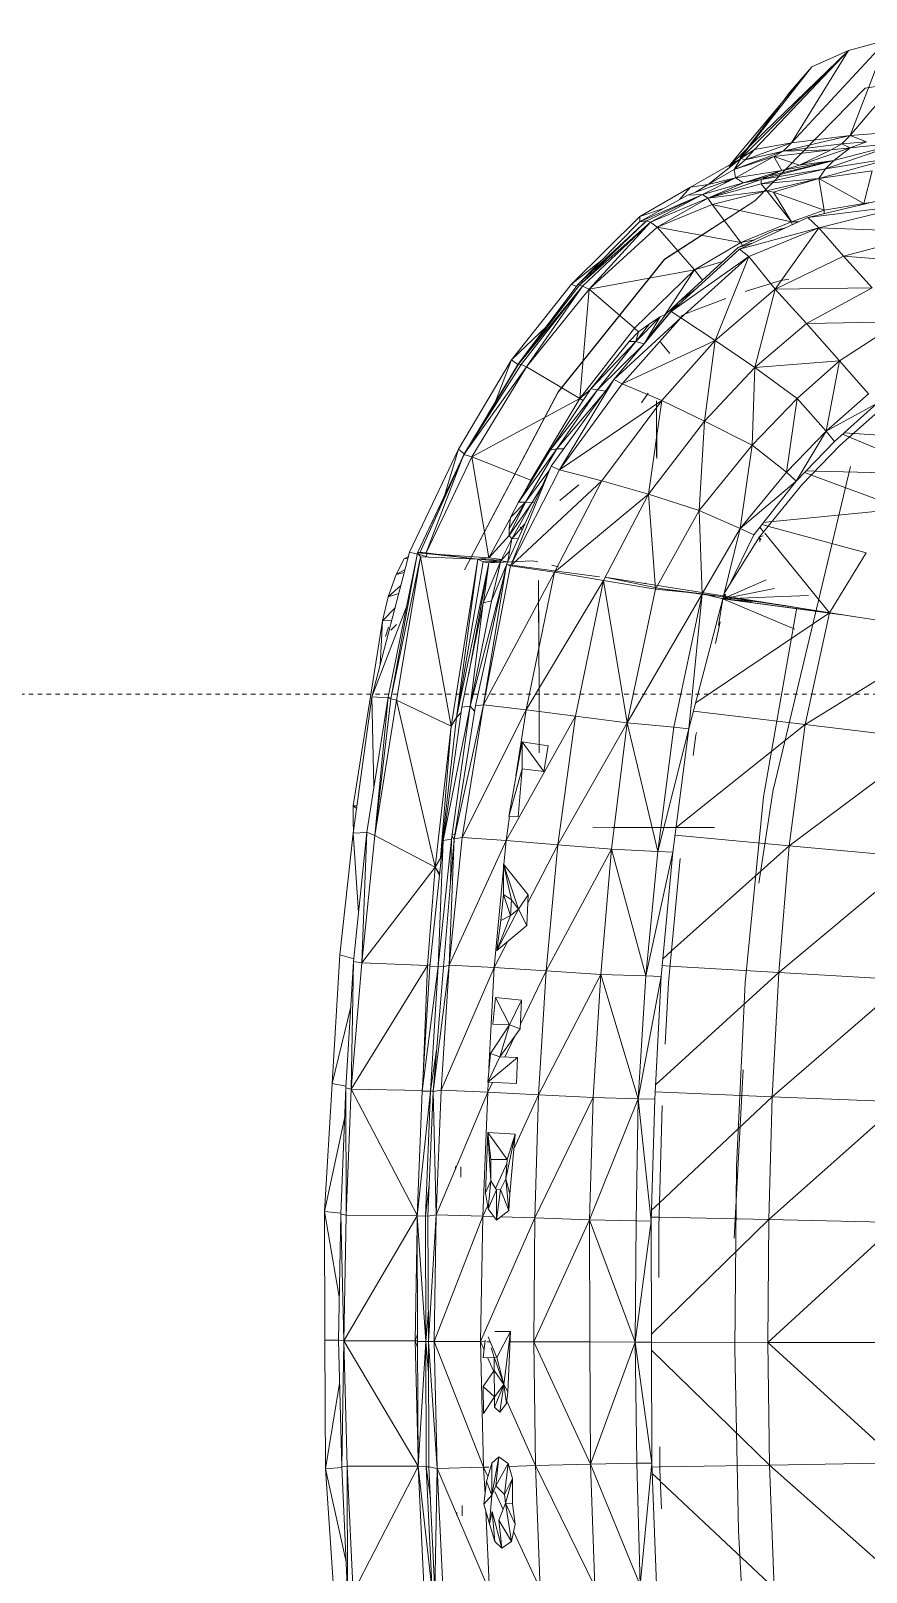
# Model space of a CAD drawing. Header units: inches. Extents: x -4450 to -273, y 9564 to 12971.
# Drawn here: x -2089.77 to -2066.28, y 12437.04 to 12480.39 of the extents above; entities that cross this region are included whole.
import ezdxf

# ---------------------------------------------------------------- set-up
doc = ezdxf.new("R2010")
doc.units = ezdxf.units.IN
doc.header["$MEASUREMENT"] = 0
doc.linetypes.add('Aligning Line 1_8_', pattern=[0.25, 0.125, -0.125])
for name, color, linetype, lineweight in [('0-1', 7, 'Continuous', 5), ('0-3', 7, 'Continuous', 9), ('A-GENM', 5, 'Continuous', 9), ('G-ANNO-SYMB', 111, 'Aligning Line 1_8_', 9)]:
    doc.layers.add(name, color=color, linetype=linetype, lineweight=lineweight)

# ---------------------------------------------------------------- blocks, each defined once
blk = doc.blocks.new('Land_Rover_Evoque_-_SUV_Car_Vehicle_Automobile_13067 - Land Rover EVOQUE_dwg-V7-FLOOR PLAN - ROOF')
at = {"layer": 'A-GENM'}
for p, q in [((-0.6428, -1.2917), (-0.6491, -1.3845)), ((-0.5187, -1.3822), (-0.5053, -1.2942)), ((-0.7752, -1.3849), (-0.7692, -1.3068)), ((-0.5067, -1.3059), (-0.5207, -1.3949)), ((-0.5207, -1.3949), (-0.5067, -1.3059)), ((-0.5207, -1.3949), (-0.5067, -1.3059)), ((-0.5067, -1.3059), (-0.4409, -1.4122)), ((-0.936, -1.3168), (-0.8614, -1.3801)), ((-0.6198, -1.3181), (-0.6461, -1.3805)), ((-0.6198, -1.3181), (-0.6217, -1.4046)), ((-0.9024, -1.3244), (-0.8951, -1.3693)), ((-0.9024, -1.3244), (-0.895, -1.3694)), ((-0.7924, -1.3205), (-0.7954, -1.4026)), ((-0.7752, -1.3849), (-0.7924, -1.3205)), ((-0.4299, -1.3223), (-0.4409, -1.4122)), ((-0.4299, -1.3223), (-0.3543, -1.4236)), ((-0.8121, -1.3352), (-0.7954, -1.4026)), ((-0.8121, -1.3352), (-0.8029, -1.4104)), ((-0.346, -1.3328), (-0.3543, -1.4236)), ((-0.346, -1.3328), (-0.264, -1.4311)), ((-0.2586, -1.3393), (-0.264, -1.4311)), ((-0.2586, -1.3393), (-0.1752, -1.4357)), ((-0.8563, -1.343), (-0.8525, -1.3801)), ((-0.8563, -1.343), (-0.8436, -1.3918)), ((-0.8563, -1.343), (-0.8376, -1.3977)), ((-0.8376, -1.3977), (-0.8454, -1.3489)), ((-0.8306, -1.4026), (-0.8454, -1.3489)), ((-0.8029, -1.4104), (-0.8185, -1.344)), ((-0.7271, -1.4112), (-0.7284, -1.3448)), ((-0.7005, -1.3877), (-0.7284, -1.3448)), ((-0.5948, -1.3424), (-0.619, -1.4077)), ((-0.5948, -1.3424), (-0.5858, -1.4352)), ((-0.1715, -1.3438), (-0.1752, -1.4357)), ((-0.1715, -1.3438), (-0.0875, -1.4383)), ((-0.0854, -1.3455), (-0.0875, -1.4383)), ((-0.0854, -1.3455), (0.0001, -1.4389)), ((0.086, -1.3448), (0.0001, -1.4389)), ((0.0003, -1.3461), (0.0001, -1.4389)), ((0.086, -1.3448), (0.0877, -1.4376)), ((0.1721, -1.3426), (0.0877, -1.4376)), ((-0.922, -1.3812), (-0.9293, -1.3539)), ((-0.9293, -1.3539), (-0.8614, -1.3801)), ((-0.9293, -1.3539), (-0.8561, -1.4221)), ((-0.8628, -1.3616), (-0.8614, -1.3801)), ((-0.67, -1.3612), (-0.643, -1.3914)), ((-0.67, -1.3612), (-0.6504, -1.3973)), ((-0.6401, -1.3875), (-0.6661, -1.3582)), ((-0.8951, -1.3693), (-0.8146, -1.4482)), ((-0.895, -1.3694), (-0.8146, -1.4482)), ((-0.8569, -1.3684), (-0.8614, -1.3801)), ((-0.8569, -1.3684), (-0.8525, -1.3801)), ((-0.8569, -1.3684), (-0.8554, -1.386)), ((-0.8306, -1.4026), (-0.836, -1.3645)), ((-0.836, -1.3645), (-0.8129, -1.3703)), ((-0.8306, -1.4026), (-0.8129, -1.3703)), ((-0.8129, -1.3703), (-0.8134, -1.3656)), ((-0.8129, -1.3703), (-0.8127, -1.3688)), ((-0.808, -1.3986), (-0.8129, -1.3703)), ((-0.8129, -1.3703), (-0.8118, -1.3726)), ((-0.7526, -1.3644), (-0.7752, -1.3849)), ((-0.7517, -1.4337), (-0.7526, -1.3644)), ((-0.7271, -1.4112), (-0.7526, -1.3644)), ((-0.7005, -1.3877), (-0.6769, -1.3671)), ((-0.6769, -1.3671), (-0.6504, -1.3973)), ((-0.6769, -1.3671), (-0.6504, -1.3973)), ((-0.5823, -1.4381), (-0.5634, -1.3686)), ((-0.5207, -1.3949), (-0.5634, -1.3686)), ((-0.922, -1.3812), (-0.8514, -1.4484)), ((-0.9104, -1.4075), (-0.922, -1.3812)), ((-0.922, -1.3812), (-0.8412, -1.4648)), ((-0.922, -1.3812), (-0.845, -1.4581)), ((-0.922, -1.3812), (-0.8514, -1.4484)), ((-0.922, -1.3812), (-0.8561, -1.4221)), ((-0.922, -1.3812), (-0.8514, -1.4484)), ((-0.8614, -1.3801), (-0.8561, -1.4221)), ((-0.8614, -1.3801), (-0.8502, -1.4279)), ((-0.8614, -1.3801), (-0.8554, -1.386)), ((-0.8525, -1.3801), (-0.8554, -1.386)), ((-0.8502, -1.4279), (-0.8554, -1.386)), ((-0.851, -1.3938), (-0.8554, -1.386)), ((-0.8525, -1.3801), (-0.8436, -1.3918)), ((-0.8525, -1.3801), (-0.8402, -1.4162)), ((-0.8525, -1.3801), (-0.851, -1.3938)), ((-0.7752, -1.3849), (-0.7954, -1.4026)), ((-0.7517, -1.4337), (-0.7752, -1.3849)), ((-0.6461, -1.3807), (-0.6482, -1.3856)), ((-0.3959, -1.4347), (-0.6251, -1.3799)), ((-0.5307, -1.4711), (-0.5187, -1.3822)), ((-0.5307, -1.4711), (-0.5187, -1.3822)), ((-0.5187, -1.3822), (-0.5282, -1.4428)), ((-0.5207, -1.3949), (-0.5187, -1.3822)), ((-0.5207, -1.3949), (-0.5187, -1.3822)), ((-0.8402, -1.4162), (-0.851, -1.3938)), ((-0.8502, -1.4279), (-0.851, -1.3938)), ((-0.8463, -1.4347), (-0.851, -1.3938)), ((-0.8363, -1.4289), (-0.8436, -1.3918)), ((-0.8323, -1.4387), (-0.8436, -1.3918)), ((-0.8299, -1.4436), (-0.8436, -1.3918)), ((-0.8436, -1.3918), (-0.8402, -1.4162)), ((-0.8436, -1.3918), (-0.8376, -1.3977)), ((-0.7271, -1.4112), (-0.7005, -1.3877)), ((-0.6957, -1.4482), (-0.7005, -1.3877)), ((-0.6735, -1.4179), (-0.7005, -1.3877)), ((-0.7005, -1.3877), (-0.6504, -1.3973)), ((-0.6504, -1.3973), (-0.643, -1.3914)), ((-0.643, -1.3914), (-0.6146, -1.4187)), ((-0.6121, -1.4147), (-0.6401, -1.3875)), ((-0.5207, -1.3949), (-0.5775, -1.441)), ((-0.5307, -1.4711), (-0.5207, -1.3949)), ((-0.5307, -1.4711), (-0.5207, -1.3949)), ((-0.5207, -1.3949), (-0.4409, -1.4122)), ((-0.5207, -1.3949), (-0.4564, -1.4904)), ((-0.8924, -1.423), (-0.9104, -1.4075)), ((-0.9104, -1.4075), (-0.8457, -1.4582)), ((-0.9104, -1.4075), (-0.8408, -1.4656)), ((-0.8299, -1.4436), (-0.8376, -1.3977)), ((-0.8269, -1.4436), (-0.8376, -1.3977)), ((-0.8376, -1.3977), (-0.8306, -1.4026)), ((-0.8306, -1.4026), (-0.808, -1.3986)), ((-0.8208, -1.4348), (-0.8306, -1.4026)), ((-0.8218, -1.4397), (-0.8306, -1.4026)), ((-0.8269, -1.4436), (-0.8306, -1.4026)), ((-0.8208, -1.4348), (-0.808, -1.3986)), ((-0.7997, -1.422), (-0.808, -1.3986)), ((-0.808, -1.3986), (-0.8057, -1.3986)), ((-0.7954, -1.4026), (-0.8029, -1.4104)), ((-0.7517, -1.4337), (-0.7954, -1.4026)), ((-0.7954, -1.4026), (-0.7749, -1.4524)), ((-0.7954, -1.4026), (-0.7803, -1.4592)), ((-0.6735, -1.4179), (-0.6504, -1.3973)), ((-0.6504, -1.3973), (-0.621, -1.4255)), ((-0.6504, -1.3973), (-0.621, -1.4255)), ((-0.6504, -1.3973), (-0.6146, -1.4187)), ((-0.6217, -1.4053), (-0.6219, -1.4117)), ((-0.6191, -1.4079), (-0.6208, -1.4127)), ((-0.8402, -1.4162), (-0.8463, -1.4347)), ((-0.8363, -1.4289), (-0.8402, -1.4162)), ((-0.8029, -1.4104), (-0.7803, -1.4592)), ((-0.7997, -1.422), (-0.7997, -1.4173)), ((-0.7517, -1.4337), (-0.7271, -1.4112)), ((-0.6957, -1.4482), (-0.7271, -1.4112)), ((-0.6957, -1.4482), (-0.6735, -1.4179)), ((-0.6402, -1.45), (-0.6735, -1.4179)), ((-0.6735, -1.4179), (-0.621, -1.4255)), ((-0.6146, -1.4187), (-0.621, -1.4255)), ((-0.6146, -1.4187), (-0.5763, -1.4488)), ((-0.6146, -1.4187), (-0.5808, -1.4586)), ((-0.5748, -1.4449), (-0.6121, -1.4147)), ((-0.5245, -1.4182), (-0.5461, -1.5552)), ((-0.5341, -1.4858), (-0.5245, -1.4182)), ((-0.5341, -1.4858), (-0.5245, -1.4182)), ((-0.5307, -1.4711), (-0.533, -1.4099)), ((-0.5243, -1.4183), (-0.5245, -1.4182)), ((-0.5245, -1.4182), (-0.5243, -1.4183)), ((-0.5245, -1.4182), (-0.3893, -1.442)), ((-0.4409, -1.4122), (-0.4504, -1.492)), ((-0.4409, -1.4122), (-0.3543, -1.4236)), ((-0.4409, -1.4122), (-0.3673, -1.5043)), ((-0.8924, -1.423), (-0.8452, -1.4589)), ((-0.8561, -1.4221), (-0.8514, -1.4484)), ((-0.8561, -1.4221), (-0.844, -1.4552)), ((-0.8561, -1.4221), (-0.8502, -1.4279)), ((-0.844, -1.4552), (-0.8502, -1.4279)), ((-0.8502, -1.4279), (-0.8371, -1.463)), ((-0.8502, -1.4279), (-0.8463, -1.4347)), ((-0.8363, -1.4289), (-0.8463, -1.4347)), ((-0.8311, -1.462), (-0.8363, -1.4289)), ((-0.8275, -1.4563), (-0.8363, -1.4289)), ((-0.8363, -1.4289), (-0.8323, -1.4387)), ((-0.7997, -1.422), (-0.8218, -1.4397)), ((-0.7997, -1.422), (-0.8208, -1.4348)), ((-0.7997, -1.422), (-0.812, -1.4787)), ((-0.7978, -1.4215), (-0.7997, -1.422)), ((-0.7997, -1.422), (-0.785, -1.4581)), ((-0.7955, -1.4263), (-0.7932, -1.4348)), ((-0.7932, -1.4348), (-0.7944, -1.4288)), ((-0.7588, -1.4239), (-0.7579, -1.4297)), ((-0.7579, -1.4297), (-0.75, -1.4551)), ((-0.6402, -1.45), (-0.621, -1.4255)), ((-0.621, -1.4255), (-0.5808, -1.4586)), ((-0.621, -1.4255), (-0.5808, -1.4586)), ((-0.5307, -1.4711), (-0.5089, -1.4196)), ((-0.5282, -1.4428), (-0.5253, -1.4236)), ((-0.3543, -1.4236), (-0.3618, -1.505)), ((-0.3543, -1.4236), (-0.264, -1.4311)), ((-0.3543, -1.4236), (-0.2793, -1.5076)), ((-0.8311, -1.462), (-0.8463, -1.4347)), ((-0.8371, -1.463), (-0.8463, -1.4347)), ((-0.8275, -1.4563), (-0.8323, -1.4387)), ((-0.8323, -1.4387), (-0.8299, -1.4436)), ((-0.8218, -1.4397), (-0.8269, -1.4436)), ((-0.8208, -1.4348), (-0.8218, -1.4397)), ((-0.8218, -1.4397), (-0.8166, -1.4817)), ((-0.8218, -1.4397), (-0.812, -1.4787)), ((-0.7932, -1.4348), (-0.7814, -1.4601)), ((-0.7517, -1.4337), (-0.7749, -1.4524)), ((-0.7149, -1.4766), (-0.7517, -1.4337)), ((-0.6957, -1.4482), (-0.7517, -1.4337)), ((-0.5857, -1.4361), (-0.5851, -1.4419)), ((-0.5836, -1.4431), (-0.5824, -1.4387)), ((-0.5307, -1.4711), (-0.5442, -1.4402)), ((-0.5307, -1.4711), (-0.5379, -1.4342)), ((-0.3959, -1.4348), (-0.3277, -1.4453)), ((-0.264, -1.4311), (-0.2685, -1.5086)), ((-0.264, -1.4311), (-0.1752, -1.4357)), ((-0.264, -1.4311), (-0.1837, -1.5191)), ((-0.1752, -1.4357), (-0.1786, -1.5194)), ((-0.1752, -1.4357), (-0.0875, -1.4383)), ((-0.1752, -1.4357), (-0.0997, -1.5161)), ((-0.0875, -1.4383), (-0.0892, -1.5164)), ((-0.0875, -1.4383), (0.0001, -1.4389)), ((-0.0875, -1.4383), (-0.0058, -1.522)), ((0.0001, -1.4389), (-0.0001, -1.522)), ((0.0877, -1.4376), (0.0001, -1.4389)), ((0.0877, -1.4376), (0.0056, -1.5219)), ((0.1755, -1.4344), (0.0877, -1.4376)), ((0.089, -1.5155), (0.0877, -1.4376)), ((0.1755, -1.4344), (0.0998, -1.5151)), ((-0.8514, -1.4484), (-0.844, -1.4552)), ((-0.845, -1.4581), (-0.8514, -1.4484)), ((-0.8514, -1.4484), (-0.844, -1.4552)), ((-0.8514, -1.4484), (-0.844, -1.4552)), ((-0.8275, -1.4563), (-0.8299, -1.4436)), ((-0.8299, -1.4436), (-0.8166, -1.4817)), ((-0.8299, -1.4436), (-0.8269, -1.4436)), ((-0.8166, -1.4817), (-0.8269, -1.4436)), ((-0.8146, -1.4482), (-0.773, -1.5126)), ((-0.8146, -1.4482), (-0.7729, -1.5126)), ((-0.7869, -1.4483), (-0.785, -1.4581)), ((-0.7845, -1.4503), (-0.7814, -1.4601)), ((-0.7149, -1.4766), (-0.6957, -1.4482)), ((-0.6574, -1.4842), (-0.6957, -1.4482)), ((-0.6957, -1.4482), (-0.6402, -1.45)), ((-0.6574, -1.4842), (-0.6402, -1.45)), ((-0.5936, -1.488), (-0.6402, -1.45)), ((-0.6402, -1.45), (-0.5808, -1.4586)), ((-0.5785, -1.4419), (-0.5818, -1.4445)), ((-0.5808, -1.4586), (-0.5763, -1.4488)), ((-0.5396, -1.4668), (-0.5763, -1.4488)), ((-0.5748, -1.4449), (-0.5756, -1.4422)), ((-0.5728, -1.4438), (-0.5748, -1.4449)), ((-0.5712, -1.4447), (-0.5748, -1.4449)), ((-0.5748, -1.4449), (-0.5341, -1.4702)), ((-0.5307, -1.4711), (-0.5282, -1.4428)), ((-0.5307, -1.4711), (-0.5283, -1.4509)), ((-0.3893, -1.442), (-0.2566, -1.455)), ((-0.845, -1.4581), (-0.844, -1.4552)), ((-0.8393, -1.4668), (-0.845, -1.4581)), ((-0.8244, -1.4942), (-0.845, -1.4581)), ((-0.845, -1.4581), (-0.8371, -1.463)), ((-0.845, -1.4581), (-0.8264, -1.4815)), ((-0.844, -1.4552), (-0.8371, -1.463)), ((-0.844, -1.4552), (-0.8371, -1.463)), ((-0.844, -1.4552), (-0.8371, -1.463)), ((-0.8311, -1.462), (-0.8371, -1.463)), ((-0.8371, -1.463), (-0.8264, -1.4815)), ((-0.8264, -1.4815), (-0.8371, -1.463)), ((-0.8371, -1.463), (-0.8264, -1.4815)), ((-0.8311, -1.462), (-0.8275, -1.4563)), ((-0.8188, -1.4962), (-0.8311, -1.462)), ((-0.8276, -1.4699), (-0.8311, -1.462)), ((-0.8311, -1.462), (-0.8264, -1.4815)), ((-0.8311, -1.462), (-0.8191, -1.4855)), ((-0.8191, -1.4855), (-0.8275, -1.4563)), ((-0.8275, -1.4563), (-0.8166, -1.4817)), ((-0.812, -1.4787), (-0.785, -1.4581)), ((-0.7959, -1.5178), (-0.785, -1.4581)), ((-0.785, -1.4581), (-0.7829, -1.4569)), ((-0.785, -1.4581), (-0.7654, -1.4913)), ((-0.7814, -1.4601), (-0.7422, -1.503)), ((-0.7749, -1.4524), (-0.7803, -1.4592)), ((-0.7803, -1.4592), (-0.7357, -1.5079)), ((-0.7149, -1.4766), (-0.7749, -1.4524)), ((-0.7312, -1.5011), (-0.7749, -1.4524)), ((-0.7749, -1.4524), (-0.7357, -1.5079)), ((-0.5936, -1.488), (-0.5808, -1.4586)), ((-0.5341, -1.4858), (-0.5808, -1.4586)), ((-0.5341, -1.4858), (-0.5808, -1.4586)), ((-0.5307, -1.4711), (-0.5808, -1.4586)), ((-0.2566, -1.455), (-0.1255, -1.4612)), ((-0.0743, -1.4629), (-0.1943, -1.4565)), ((-0.1255, -1.4612), (0.0046, -1.4625)), ((0.0046, -1.4625), (0.1347, -1.4599)), ((0.1347, -1.4599), (0.2658, -1.4524)), ((-0.7654, -1.4913), (-0.7714, -1.4711)), ((-0.7449, -1.4689), (-0.7363, -1.4922)), ((-0.5307, -1.4711), (-0.5341, -1.4858)), ((-0.5307, -1.4711), (-0.5341, -1.4858)), ((-0.5307, -1.4711), (-0.534, -1.4695)), ((-0.5307, -1.4711), (-0.5338, -1.469)), ((-0.5307, -1.4711), (-0.4379, -1.4952)), ((-0.5307, -1.4711), (-0.5115, -1.474)), ((-0.5142, -1.473), (-0.4988, -1.4763)), ((-0.8264, -1.4815), (-0.8208, -1.4906)), ((-0.8244, -1.4942), (-0.8264, -1.4815)), ((-0.8208, -1.4906), (-0.8264, -1.4815)), ((-0.8264, -1.4815), (-0.8208, -1.4906)), ((-0.8191, -1.4855), (-0.8166, -1.4817)), ((-0.8166, -1.4817), (-0.812, -1.4787)), ((-0.8166, -1.4817), (-0.7994, -1.5226)), ((-0.8166, -1.4817), (-0.7959, -1.5178)), ((-0.812, -1.4787), (-0.7959, -1.5178)), ((-0.7149, -1.4766), (-0.7312, -1.5011)), ((-0.7149, -1.4766), (-0.6841, -1.5429)), ((-0.7149, -1.4766), (-0.6722, -1.5146)), ((-0.7149, -1.4766), (-0.6574, -1.4842)), ((-0.6722, -1.5146), (-0.6574, -1.4842)), ((-0.6054, -1.5241), (-0.6574, -1.4842)), ((-0.6574, -1.4842), (-0.5936, -1.488)), ((-0.5326, -1.4763), (-0.5381, -1.5161)), ((-0.5326, -1.4763), (-0.5381, -1.5161)), ((-0.3673, -1.477), (-0.3673, -1.4963)), ((-0.8034, -1.5303), (-0.8244, -1.4942)), ((-0.8244, -1.4942), (-0.8157, -1.5019)), ((-0.7997, -1.5304), (-0.8191, -1.4855)), ((-0.8188, -1.4962), (-0.8191, -1.4855)), ((-0.8005, -1.5256), (-0.8191, -1.4855)), ((-0.8191, -1.4855), (-0.7994, -1.5226)), ((-0.7997, -1.5304), (-0.8188, -1.4962)), ((-0.7959, -1.5178), (-0.7654, -1.4913)), ((-0.7654, -1.4913), (-0.7581, -1.4856)), ((-0.7517, -1.5665), (-0.7654, -1.4913)), ((-0.7654, -1.4913), (-0.7237, -1.5342)), ((-0.7654, -1.4913), (-0.7336, -1.5123)), ((-0.7515, -1.4907), (-0.7422, -1.503)), ((-0.7363, -1.4922), (-0.7339, -1.4981)), ((-0.7349, -1.4961), (-0.7324, -1.501)), ((-0.6054, -1.5241), (-0.5936, -1.488)), ((-0.5341, -1.4858), (-0.5936, -1.488)), ((-0.5376, -1.519), (-0.5936, -1.488)), ((-0.5341, -1.4858), (-0.5381, -1.5161)), ((-0.5376, -1.519), (-0.5341, -1.4858)), ((-0.5341, -1.4858), (-0.4389, -1.506)), ((-0.5341, -1.4858), (-0.4422, -1.5392)), ((-0.5341, -1.4858), (-0.4389, -1.506)), ((-0.5341, -1.4858), (-0.4379, -1.4952)), ((-0.4379, -1.4952), (-0.4389, -1.506)), ((-0.3498, -1.5066), (-0.4379, -1.4952)), ((-0.3503, -1.5174), (-0.4379, -1.4952)), ((-0.4351, -1.4899), (-0.4334, -1.4902)), ((-0.4188, -1.4921), (-0.4334, -1.4902)), ((-0.7422, -1.503), (-0.7339, -1.5118)), ((-0.7422, -1.503), (-0.7381, -1.5053)), ((-0.7422, -1.503), (-0.7127, -1.5273)), ((-0.7312, -1.5011), (-0.7357, -1.5079)), ((-0.7312, -1.5011), (-0.6841, -1.5429)), ((-0.7312, -1.5011), (-0.6871, -1.5488)), ((-0.4422, -1.5392), (-0.4389, -1.506)), ((-0.4389, -1.506), (-0.3503, -1.5174)), ((-0.3503, -1.5174), (-0.4389, -1.506)), ((-0.3673, -1.4963), (-0.3673, -1.5501)), ((-0.3498, -1.5066), (-0.3503, -1.5174)), ((-0.261, -1.5151), (-0.3498, -1.5066)), ((-0.2615, -1.5259), (-0.3498, -1.5066)), ((-0.2567, -1.5099), (-0.3453, -1.5015)), ((-0.8034, -1.5303), (-0.8092, -1.5134)), ((-0.7994, -1.5226), (-0.7959, -1.5178)), ((-0.7959, -1.5178), (-0.7517, -1.5665)), ((-0.773, -1.5126), (-0.6783, -1.5885)), ((-0.7729, -1.5126), (-0.6782, -1.5885)), ((-0.7357, -1.5079), (-0.6871, -1.5488)), ((-0.7339, -1.5118), (-0.7319, -1.5157)), ((-0.7127, -1.5273), (-0.7339, -1.5118)), ((-0.7319, -1.5157), (-0.727, -1.5234)), ((-0.7127, -1.5273), (-0.7319, -1.5157)), ((-0.7319, -1.5157), (-0.7143, -1.5332)), ((-0.7058, -1.5088), (-0.7137, -1.5156)), ((-0.6841, -1.5429), (-0.6722, -1.5146)), ((-0.6722, -1.5146), (-0.6228, -1.5877)), ((-0.6722, -1.5146), (-0.6054, -1.5241)), ((-0.6722, -1.5146), (-0.6148, -1.5574)), ((-0.672, -1.5184), (-0.6307, -1.5182)), ((-0.6705, -1.5184), (-0.6322, -1.5183)), ((-0.5381, -1.5161), (-0.5461, -1.5552)), ((-0.4422, -1.5392), (-0.3503, -1.5174)), ((-0.3519, -1.5506), (-0.3503, -1.5174)), ((-0.3503, -1.5174), (-0.2615, -1.5259)), ((-0.2615, -1.5259), (-0.3503, -1.5174)), ((-0.2791, -1.5078), (-0.2737, -1.5139)), ((-0.2685, -1.5088), (-0.2688, -1.5143)), ((-0.261, -1.5151), (-0.2615, -1.5259)), ((-0.1734, -1.5196), (-0.261, -1.5151)), ((-0.1738, -1.5314), (-0.261, -1.5151)), ((-0.2567, -1.5099), (-0.2128, -1.5121)), ((-0.169, -1.5143), (-0.0822, -1.5168)), ((-0.0995, -1.5163), (-0.0942, -1.522)), ((-0.0892, -1.5166), (-0.0893, -1.5222)), ((-0.0822, -1.5168), (-0.0463, -1.5166)), ((0.0747, -1.516), (0.0912, -1.5159)), ((0.0891, -1.5215), (0.089, -1.5159)), ((0.0912, -1.5159), (0.119, -1.5149)), ((0.0993, -1.5156), (0.094, -1.5213)), ((-0.8005, -1.5256), (-0.7994, -1.5226)), ((-0.7551, -1.5742), (-0.8005, -1.5256)), ((-0.7997, -1.5304), (-0.8005, -1.5256)), ((-0.7544, -1.5733), (-0.8005, -1.5256)), ((-0.7544, -1.5733), (-0.7994, -1.5226)), ((-0.7538, -1.5713), (-0.7994, -1.5226)), ((-0.7994, -1.5226), (-0.7517, -1.5665)), ((-0.727, -1.5234), (-0.7212, -1.5312)), ((-0.7143, -1.5332), (-0.727, -1.5234)), ((-0.7127, -1.5273), (-0.7143, -1.5332)), ((-0.7127, -1.5273), (-0.6799, -1.5604)), ((-0.7127, -1.5273), (-0.7092, -1.5301)), ((-0.672, -1.5281), (-0.6774, -1.5243)), ((-0.672, -1.5281), (-0.6705, -1.5291)), ((-0.6597, -1.5184), (-0.6513, -1.5183)), ((-0.6597, -1.5184), (-0.643, -1.5183)), ((-0.6513, -1.5183), (-0.643, -1.5183)), ((-0.6054, -1.5241), (-0.6148, -1.5574)), ((-0.5376, -1.519), (-0.6054, -1.5241)), ((-0.5496, -1.5913), (-0.6054, -1.5241)), ((-0.5436, -1.5561), (-0.6054, -1.5241)), ((-0.5376, -1.519), (-0.5436, -1.5561)), ((-0.5412, -1.5268), (-0.5421, -1.5264)), ((-0.5376, -1.519), (-0.4422, -1.5392)), ((-0.3519, -1.5506), (-0.2615, -1.5259)), ((-0.2625, -1.5581), (-0.2615, -1.5259)), ((-0.2615, -1.5259), (-0.1738, -1.5314)), ((-0.1738, -1.5314), (-0.2615, -1.5259)), ((-0.1738, -1.5314), (-0.1734, -1.5196)), ((-0.1738, -1.5314), (-0.0865, -1.5223)), ((-0.0865, -1.5223), (-0.1734, -1.5196)), ((-0.0867, -1.533), (-0.0865, -1.5223)), ((-0.0865, -1.5223), (-0.0001, -1.522)), ((-0.0865, -1.5223), (-0.0001, -1.5336)), ((-0.0001, -1.522), (0.0863, -1.5216)), ((-0.0001, -1.5336), (0.0863, -1.5216)), ((-0.0001, -1.5336), (-0.0001, -1.522)), ((0.0863, -1.5216), (0.1732, -1.5184)), ((0.0863, -1.5216), (0.0864, -1.5324)), ((0.0863, -1.5216), (0.1735, -1.5301)), ((-0.7553, -1.579), (-0.8034, -1.5303)), ((-0.8034, -1.5303), (-0.7998, -1.5303)), ((-0.7551, -1.5742), (-0.7997, -1.5304)), ((-0.7517, -1.5665), (-0.7237, -1.5342)), ((-0.7237, -1.5342), (-0.7212, -1.5312)), ((-0.7237, -1.5342), (-0.6737, -1.5731)), ((-0.7212, -1.5312), (-0.7144, -1.538)), ((-0.7143, -1.5332), (-0.7212, -1.5312)), ((-0.7143, -1.5332), (-0.7144, -1.538)), ((-0.7144, -1.538), (-0.6805, -1.5653)), ((-0.7143, -1.5332), (-0.6805, -1.5653)), ((-0.7143, -1.5332), (-0.6799, -1.5604)), ((-0.5436, -1.5561), (-0.4422, -1.5392)), ((-0.4469, -1.5763), (-0.4422, -1.5392)), ((-0.3551, -1.5887), (-0.4422, -1.5392)), ((-0.3519, -1.5506), (-0.4422, -1.5392)), ((-0.2625, -1.5581), (-0.1738, -1.5314)), ((-0.1747, -1.5636), (-0.1738, -1.5314)), ((-0.1738, -1.5314), (-0.0867, -1.533)), ((-0.0873, -1.5662), (-0.1738, -1.5314)), ((-0.1738, -1.5314), (-0.0867, -1.533)), ((-0.0873, -1.5662), (-0.0867, -1.533)), ((-0.0873, -1.5662), (-0.0001, -1.5336)), ((-0.0867, -1.533), (-0.0001, -1.5336)), ((-0.0867, -1.533), (-0.0001, -1.5336)), ((-0.0002, -1.5659), (-0.0001, -1.5336)), ((-0.0001, -1.5336), (0.0864, -1.5324)), ((-0.0001, -1.5336), (0.0864, -1.5324)), ((0.087, -1.5656), (-0.0001, -1.5336)), ((0.0864, -1.5324), (0.1735, -1.5301)), ((0.0864, -1.5324), (0.1735, -1.5301)), ((0.087, -1.5656), (0.0864, -1.5324)), ((0.087, -1.5656), (0.1735, -1.5301)), ((-0.6841, -1.5429), (-0.6871, -1.5488)), ((-0.6871, -1.5488), (-0.6253, -1.5935)), ((-0.6228, -1.5877), (-0.6871, -1.5488)), ((-0.6841, -1.5429), (-0.6228, -1.5877)), ((-0.3673, -1.5501), (-0.3672, -1.5638)), ((-0.3551, -1.5887), (-0.3519, -1.5506)), ((-0.2651, -1.5972), (-0.3519, -1.5506)), ((-0.2625, -1.5581), (-0.3519, -1.5506)), ((-0.7553, -1.579), (-0.7734, -1.5562)), ((-0.6805, -1.5653), (-0.6799, -1.5604)), ((-0.6799, -1.5604), (-0.6789, -1.5547)), ((-0.6799, -1.5604), (-0.6377, -1.5896)), ((-0.6799, -1.5604), (-0.6368, -1.5944)), ((-0.6776, -1.5557), (-0.6377, -1.5896)), ((-0.6228, -1.5877), (-0.6148, -1.5574)), ((-0.5551, -1.6215), (-0.6148, -1.5574)), ((-0.5496, -1.5913), (-0.6148, -1.5574)), ((-0.5551, -1.6255), (-0.5462, -1.5591)), ((-0.5496, -1.5913), (-0.5436, -1.5561)), ((-0.4514, -1.6115), (-0.5436, -1.5561)), ((-0.5436, -1.5561), (-0.4469, -1.5763)), ((-0.2651, -1.5972), (-0.2625, -1.5581)), ((-0.1766, -1.6027), (-0.2625, -1.5581)), ((-0.1747, -1.5636), (-0.2625, -1.5581)), ((-0.7551, -1.5742), (-0.7544, -1.5733)), ((-0.7544, -1.5733), (-0.7538, -1.5713)), ((-0.698, -1.617), (-0.7544, -1.5733)), ((-0.7538, -1.5713), (-0.7517, -1.5665)), ((-0.698, -1.617), (-0.7538, -1.5713)), ((-0.6979, -1.6151), (-0.7538, -1.5713)), ((-0.7538, -1.5713), (-0.6963, -1.6113)), ((-0.7517, -1.5665), (-0.6963, -1.6113)), ((-0.7517, -1.5665), (-0.6737, -1.5731)), ((-0.6963, -1.6113), (-0.6737, -1.5731)), ((-0.6805, -1.5653), (-0.6368, -1.5944)), ((-0.6737, -1.5731), (-0.6801, -1.5656)), ((-0.6737, -1.5731), (-0.6722, -1.5708)), ((-0.632, -1.6501), (-0.6737, -1.5731)), ((-0.6737, -1.5731), (-0.6153, -1.608)), ((-0.1766, -1.6027), (-0.1747, -1.5636)), ((-0.0873, -1.5662), (-0.1747, -1.5636)), ((-0.0887, -1.6053), (-0.1747, -1.5636)), ((-0.0873, -1.5662), (-0.0887, -1.6053)), ((-0.0873, -1.5662), (-0.0002, -1.5659)), ((-0.0873, -1.5662), (-0.0003, -1.606)), ((-0.0003, -1.606), (0.087, -1.5656)), ((-0.0003, -1.606), (-0.0002, -1.5659)), ((-0.0002, -1.5659), (0.087, -1.5656)), ((0.087, -1.5656), (0.1743, -1.5623)), ((0.0881, -1.6047), (0.087, -1.5656)), ((0.0881, -1.6047), (0.1743, -1.5623)), ((-0.7553, -1.579), (-0.7535, -1.5754)), ((-0.7013, -1.6218), (-0.7553, -1.579)), ((-0.6986, -1.617), (-0.7551, -1.5742)), ((-0.6986, -1.617), (-0.7533, -1.5742)), ((-0.6072, -1.5797), (-0.6121, -1.5739)), ((-0.6121, -1.5739), (-0.6008, -1.5875)), ((-0.4514, -1.6115), (-0.4469, -1.5763)), ((-0.3582, -1.6258), (-0.4469, -1.5763)), ((-0.4469, -1.5763), (-0.3551, -1.5887)), ((-0.5512, -1.6554), (-0.6783, -1.5885)), ((-0.5512, -1.6554), (-0.6782, -1.5885)), ((-0.6377, -1.5846), (-0.6377, -1.5896)), ((-0.5995, -1.6119), (-0.6377, -1.5896)), ((-0.6377, -1.5896), (-0.6368, -1.5944)), ((-0.6377, -1.5896), (-0.5995, -1.6168)), ((-0.6368, -1.5944), (-0.5995, -1.6168)), ((-0.6228, -1.5877), (-0.6253, -1.5935)), ((-0.5551, -1.6255), (-0.6253, -1.5935)), ((-0.5551, -1.6222), (-0.6253, -1.5935)), ((-0.623, -1.5946), (-0.5995, -1.6119)), ((-0.5551, -1.6221), (-0.6228, -1.5877)), ((-0.5547, -1.5932), (-0.5535, -1.5884)), ((-0.5541, -1.6226), (-0.5496, -1.5913)), ((-0.4514, -1.6115), (-0.5496, -1.5913)), ((-0.4549, -1.6418), (-0.5496, -1.5913)), ((-0.3582, -1.6258), (-0.3551, -1.5887)), ((-0.3136, -1.6103), (-0.3551, -1.5887)), ((-0.3551, -1.5887), (-0.2651, -1.5972)), ((-0.7013, -1.6218), (-0.7253, -1.5967)), ((-0.6153, -1.608), (-0.6172, -1.6062)), ((-0.6107, -1.6002), (-0.5994, -1.6071)), ((-0.5992, -1.6054), (-0.5994, -1.6071)), ((-0.5571, -1.603), (-0.5577, -1.6069)), ((-0.5436, -1.6025), (-0.4844, -1.6023)), ((-0.5427, -1.6025), (-0.4617, -1.6022)), ((-0.5427, -1.6025), (-0.4844, -1.6023)), ((-0.4617, -1.6022), (-0.4519, -1.6021)), ((-0.4519, -1.6021), (-0.4405, -1.6021)), ((-0.4405, -1.6021), (-0.428, -1.6021)), ((-0.4256, -1.5958), (-0.4286, -1.6143)), ((-0.4074, -1.5987), (-0.4286, -1.6143)), ((-0.428, -1.6021), (-0.4206, -1.6021)), ((-0.4074, -1.5987), (-0.4256, -1.5958)), ((-0.4092, -1.6143), (-0.4074, -1.5987)), ((-0.2674, -1.6343), (-0.2651, -1.5972)), ((-0.2271, -1.6154), (-0.2651, -1.5972)), ((-0.2651, -1.5972), (-0.1766, -1.6027)), ((-0.1784, -1.6388), (-0.1766, -1.6027)), ((-0.0887, -1.6053), (-0.1766, -1.6027)), ((-0.1386, -1.6201), (-0.1766, -1.6027)), ((-0.0887, -1.6053), (-0.0895, -1.6295)), ((-0.0887, -1.6053), (-0.0003, -1.606)), ((-0.0887, -1.6053), (-0.0004, -1.644)), ((-0.0003, -1.606), (0.0881, -1.6047)), ((-0.0003, -1.606), (-0.0003, -1.6229)), ((0.0421, -1.6252), (0.0881, -1.6047)), ((0.0881, -1.6047), (0.1761, -1.6014)), ((0.0887, -1.6236), (0.0881, -1.6047)), ((0.1352, -1.6204), (0.1761, -1.6014)), ((-0.6986, -1.617), (-0.6334, -1.6558)), ((-0.6621, -1.6387), (-0.6986, -1.617)), ((-0.6986, -1.617), (-0.698, -1.617)), ((-0.698, -1.617), (-0.6979, -1.6151)), ((-0.6332, -1.6559), (-0.698, -1.617)), ((-0.698, -1.617), (-0.6336, -1.6559)), ((-0.6979, -1.6151), (-0.6963, -1.6113)), ((-0.6336, -1.6559), (-0.6979, -1.6151)), ((-0.6336, -1.6559), (-0.6963, -1.6113)), ((-0.6963, -1.6113), (-0.632, -1.6501)), ((-0.632, -1.6501), (-0.6153, -1.608)), ((-0.6035, -1.6144), (-0.6153, -1.608)), ((-0.5994, -1.6071), (-0.5995, -1.6119)), ((-0.5995, -1.6119), (-0.5995, -1.6168)), ((-0.5995, -1.6119), (-0.5887, -1.6226)), ((-0.5995, -1.6119), (-0.5808, -1.6236)), ((-0.5995, -1.6119), (-0.5759, -1.6236)), ((-0.5995, -1.6168), (-0.5887, -1.6226)), ((-0.5734, -1.6216), (-0.5994, -1.6071)), ((-0.5994, -1.6071), (-0.5759, -1.6236)), ((-0.5734, -1.6216), (-0.584, -1.6127)), ((-0.5799, -1.6142), (-0.5818, -1.6158)), ((-0.5734, -1.6216), (-0.5737, -1.617)), ((-0.5563, -1.6381), (-0.5577, -1.6069)), ((-0.4514, -1.6115), (-0.4549, -1.6418)), ((-0.4043, -1.6187), (-0.4514, -1.6115)), ((-0.3602, -1.6571), (-0.4514, -1.6115)), ((-0.4286, -1.6143), (-0.3753, -1.6239)), ((-0.4092, -1.6143), (-0.4286, -1.6143)), ((-0.4092, -1.6143), (-0.3751, -1.6171)), ((-0.4092, -1.6143), (-0.3753, -1.6239)), ((-0.3751, -1.6171), (-0.3753, -1.6239)), ((-0.3193, -1.61), (-0.3412, -1.6277)), ((-0.309, -1.6169), (-0.3412, -1.6277)), ((-0.2975, -1.6109), (-0.3193, -1.61)), ((-0.309, -1.6169), (-0.3193, -1.61)), ((-0.309, -1.6169), (-0.3157, -1.6218)), ((-0.309, -1.6169), (-0.2975, -1.6109)), ((-0.309, -1.6169), (-0.3046, -1.6227)), ((-0.309, -1.6169), (-0.2796, -1.6324)), ((-0.2796, -1.6324), (-0.2975, -1.6109)), ((-0.246, -1.6332), (-0.2442, -1.6147)), ((-0.2442, -1.6147), (-0.2236, -1.6156)), ((-0.2265, -1.6234), (-0.2442, -1.6147)), ((-0.2265, -1.6234), (-0.2236, -1.6156)), ((-0.2036, -1.6301), (-0.2236, -1.6156)), ((-0.7013, -1.6218), (-0.6979, -1.6173)), ((-0.6375, -1.6597), (-0.7013, -1.6218)), ((-0.7013, -1.6218), (-0.6703, -1.6339)), ((-0.5887, -1.6226), (-0.5808, -1.6236)), ((-0.5598, -1.6381), (-0.5875, -1.6231)), ((-0.5808, -1.6236), (-0.5759, -1.6236)), ((-0.5734, -1.6216), (-0.5759, -1.6236)), ((-0.5598, -1.6381), (-0.5759, -1.6236)), ((-0.5577, -1.6294), (-0.5734, -1.6216)), ((-0.5734, -1.6216), (-0.5574, -1.6245)), ((-0.5577, -1.6294), (-0.5648, -1.6231)), ((-0.5571, -1.6246), (-0.5577, -1.6294)), ((-0.5571, -1.6246), (-0.5577, -1.6294)), ((-0.5577, -1.6294), (-0.5571, -1.6246)), ((-0.5571, -1.6245), (-0.5551, -1.6255)), ((-0.5551, -1.6255), (-0.5541, -1.6226)), ((-0.5551, -1.6255), (-0.4543, -1.6476)), ((-0.5551, -1.6255), (-0.4549, -1.6418)), ((-0.5544, -1.6257), (-0.5292, -1.6361)), ((-0.5541, -1.6226), (-0.4549, -1.6418)), ((-0.5434, -1.6281), (-0.454, -1.6515)), ((-0.3582, -1.6258), (-0.3753, -1.6232)), ((-0.3582, -1.6258), (-0.3602, -1.6571)), ((-0.3409, -1.6274), (-0.3582, -1.6258)), ((-0.2692, -1.6665), (-0.3582, -1.6258)), ((-0.3157, -1.6218), (-0.3412, -1.6277)), ((-0.3412, -1.6277), (-0.3196, -1.6276)), ((-0.2674, -1.6343), (-0.3379, -1.6277)), ((-0.3157, -1.6218), (-0.3196, -1.6276)), ((-0.3046, -1.6227), (-0.3196, -1.6276)), ((-0.301, -1.6295), (-0.3196, -1.6276)), ((-0.3046, -1.6227), (-0.3157, -1.6218)), ((-0.3046, -1.6227), (-0.2796, -1.6324)), ((-0.3046, -1.6227), (-0.301, -1.6295)), ((-0.2674, -1.6343), (-0.2862, -1.6245)), ((-0.2265, -1.6234), (-0.246, -1.6332)), ((-0.227, -1.6351), (-0.2265, -1.6234)), ((-0.2265, -1.6234), (-0.206, -1.637)), ((-0.2265, -1.6234), (-0.2036, -1.6301)), ((-0.2035, -1.6267), (-0.2176, -1.62)), ((-0.2033, -1.6175), (-0.2036, -1.6301)), ((-0.1846, -1.6183), (-0.2033, -1.6175)), ((-0.1855, -1.6389), (-0.2033, -1.6175)), ((-0.1855, -1.6389), (-0.1846, -1.6183)), ((-0.1486, -1.6192), (-0.1497, -1.6387)), ((-0.1304, -1.625), (-0.1497, -1.6387)), ((-0.1486, -1.6192), (-0.106, -1.623)), ((-0.1304, -1.625), (-0.1486, -1.6192)), ((-0.1486, -1.6192), (-0.1166, -1.6259)), ((-0.1304, -1.6367), (-0.1304, -1.625)), ((-0.1304, -1.625), (-0.1166, -1.6259)), ((-0.1098, -1.6333), (-0.1275, -1.6252)), ((-0.106, -1.623), (-0.1166, -1.6259)), ((-0.0939, -1.6239), (-0.1166, -1.6259)), ((-0.1089, -1.6298), (-0.1166, -1.6259)), ((-0.0939, -1.6239), (-0.1089, -1.6298)), ((-0.0939, -1.6239), (-0.106, -1.623)), ((-0.0871, -1.6326), (-0.0939, -1.6239)), ((-0.0077, -1.6337), (-0.0076, -1.6226)), ((-0.0076, -1.6226), (0.0355, -1.6244)), ((-0.0076, -1.6226), (0.0302, -1.6274)), ((-0.0076, -1.6226), (0.011, -1.6323)), ((0.0106, -1.6343), (0.0302, -1.6274)), ((0.0106, -1.6343), (0.0302, -1.6274)), ((0.0302, -1.6274), (0.011, -1.6323)), ((0.0302, -1.6274), (0.011, -1.6323)), ((0.0302, -1.6274), (0.0202, -1.6342)), ((0.0302, -1.6274), (0.0355, -1.6244)), ((0.0302, -1.6274), (0.0438, -1.6254)), ((0.0391, -1.6341), (0.0302, -1.6274)), ((0.0302, -1.6274), (0.0463, -1.6341)), ((0.0302, -1.6274), (0.0499, -1.6302)), ((0.0438, -1.6254), (0.0355, -1.6244)), ((0.0499, -1.6302), (0.0438, -1.6254)), ((0.0818, -1.631), (0.0865, -1.6242)), ((0.0865, -1.6242), (0.0974, -1.6212)), ((0.0865, -1.6242), (0.1026, -1.633)), ((0.0865, -1.6242), (0.1086, -1.627)), ((0.0974, -1.6212), (0.1154, -1.6212)), ((0.0974, -1.6212), (0.1086, -1.627)), ((0.0974, -1.6212), (0.115, -1.6261)), ((0.1026, -1.633), (0.1086, -1.627)), ((0.1065, -1.6338), (0.1193, -1.6278)), ((0.1086, -1.627), (0.115, -1.6261)), ((0.1298, -1.6192), (0.115, -1.6261)), ((0.1154, -1.6212), (0.115, -1.6261)), ((0.1422, -1.622), (0.115, -1.6261)), ((0.115, -1.6261), (0.1271, -1.6309)), ((0.1154, -1.6212), (0.1298, -1.6192)), ((0.1422, -1.622), (0.1271, -1.6309)), ((0.1422, -1.622), (0.1298, -1.6192)), ((0.1471, -1.6289), (0.1422, -1.622)), ((-0.632, -1.6501), (-0.5598, -1.6381)), ((-0.5629, -1.6831), (-0.5598, -1.6381)), ((-0.5588, -1.6288), (-0.5598, -1.6381)), ((-0.559, -1.6459), (-0.5598, -1.6381)), ((-0.559, -1.6459), (-0.5583, -1.6291)), ((-0.5575, -1.6302), (-0.559, -1.6459)), ((-0.5563, -1.6381), (-0.5577, -1.6294)), ((-0.5577, -1.6294), (-0.5277, -1.642)), ((-0.5577, -1.6294), (-0.5292, -1.6361)), ((-0.5575, -1.6302), (-0.557, -1.642)), ((-0.557, -1.642), (-0.5574, -1.6313)), ((-0.557, -1.642), (-0.5563, -1.6381)), ((-0.5563, -1.6381), (-0.5281, -1.6418)), ((-0.5563, -1.6381), (-0.4771, -1.6524)), ((-0.5563, -1.6381), (-0.446, -1.6612)), ((-0.5292, -1.6361), (-0.5277, -1.642)), ((-0.5292, -1.6361), (-0.454, -1.6515)), ((-0.2796, -1.6324), (-0.301, -1.6295)), ((-0.2674, -1.6343), (-0.2692, -1.6665)), ((-0.1953, -1.638), (-0.2674, -1.6343)), ((-0.18, -1.672), (-0.2674, -1.6343)), ((-0.227, -1.6351), (-0.246, -1.6332)), ((-0.2036, -1.6301), (-0.206, -1.637)), ((-0.1855, -1.6389), (-0.206, -1.637)), ((-0.1855, -1.6389), (-0.2036, -1.6301)), ((-0.1784, -1.6388), (-0.1855, -1.6385)), ((-0.1784, -1.6388), (-0.1854, -1.6355)), ((-0.1784, -1.6388), (-0.18, -1.672)), ((-0.0899, -1.6424), (-0.1784, -1.6388)), ((-0.091, -1.6756), (-0.1784, -1.6388)), ((-0.1304, -1.6367), (-0.1497, -1.6387)), ((-0.1497, -1.6387), (-0.1151, -1.6367)), ((-0.1497, -1.6387), (-0.1066, -1.6405)), ((-0.1304, -1.6367), (-0.1151, -1.6367)), ((-0.1151, -1.6367), (-0.1088, -1.6327)), ((-0.1066, -1.6405), (-0.1151, -1.6367)), ((-0.0953, -1.6385), (-0.1151, -1.6367)), ((-0.1088, -1.6327), (-0.1089, -1.6298)), ((-0.0871, -1.6326), (-0.1089, -1.6298)), ((-0.0871, -1.6326), (-0.1088, -1.6327)), ((-0.0953, -1.6385), (-0.1088, -1.6327)), ((-0.1066, -1.6405), (-0.0953, -1.6385)), ((-0.0899, -1.6424), (-0.0975, -1.6389)), ((-0.0871, -1.6326), (-0.0953, -1.6385)), ((-0.0897, -1.6345), (-0.0899, -1.6424)), ((-0.0038, -1.6385), (0.011, -1.6323)), ((-0.0003, -1.637), (-0.0003, -1.6395)), ((0.0106, -1.6343), (0.004, -1.6364)), ((0.0106, -1.6343), (0.011, -1.6323)), ((0.0106, -1.6343), (0.011, -1.6323)), ((0.0106, -1.6343), (0.0202, -1.6342)), ((0.0111, -1.6421), (0.0106, -1.6343)), ((0.0109, -1.639), (0.0208, -1.6346)), ((0.0391, -1.6341), (0.0202, -1.6342)), ((0.0316, -1.642), (0.0202, -1.6342)), ((0.0391, -1.6341), (0.0316, -1.642)), ((0.0509, -1.6419), (0.0391, -1.6341)), ((0.0391, -1.6341), (0.0463, -1.6341)), ((0.0463, -1.6341), (0.0499, -1.6302)), ((0.0864, -1.6359), (0.0818, -1.631)), ((0.0818, -1.631), (0.1092, -1.6359)), ((0.0818, -1.631), (0.1026, -1.633)), ((0.0994, -1.6398), (0.0864, -1.6359)), ((0.0864, -1.6359), (0.1092, -1.6359)), ((0.0892, -1.6418), (0.0891, -1.638)), ((0.0892, -1.6418), (0.0958, -1.6387)), ((0.1777, -1.6375), (0.0901, -1.675)), ((0.0994, -1.6398), (0.1092, -1.6359)), ((0.1092, -1.6359), (0.1026, -1.633)), ((0.1297, -1.6377), (0.1092, -1.6359)), ((0.1157, -1.6417), (0.1092, -1.6359)), ((0.1157, -1.6417), (0.1297, -1.6377)), ((0.1777, -1.6375), (0.1207, -1.6403)), ((0.1471, -1.6289), (0.1209, -1.6358)), ((0.1423, -1.6338), (0.1209, -1.6358)), ((0.1297, -1.6377), (0.1209, -1.6358)), ((0.1471, -1.6289), (0.1271, -1.6309)), ((0.1297, -1.6377), (0.1423, -1.6338)), ((0.1423, -1.6338), (0.1471, -1.6289)), ((-0.6336, -1.6559), (-0.632, -1.6501)), ((-0.632, -1.6501), (-0.5629, -1.6831)), ((-0.559, -1.6459), (-0.5639, -1.687)), ((-0.559, -1.6459), (-0.5629, -1.6831)), ((-0.559, -1.6459), (-0.5606, -1.6869)), ((-0.559, -1.6459), (-0.557, -1.642)), ((-0.559, -1.6459), (-0.4398, -1.665)), ((-0.559, -1.6459), (-0.446, -1.6612)), ((-0.557, -1.642), (-0.446, -1.6612)), ((-0.5277, -1.642), (-0.4532, -1.6574)), ((-0.5277, -1.642), (-0.454, -1.6515)), ((-0.3602, -1.6571), (-0.4549, -1.6418)), ((-0.4549, -1.6418), (-0.3593, -1.6629)), ((-0.4549, -1.6418), (-0.4543, -1.6476)), ((-0.3593, -1.6629), (-0.4543, -1.6476)), ((-0.4539, -1.6515), (-0.4504, -1.6482)), ((-0.0899, -1.6424), (-0.091, -1.6756)), ((-0.0004, -1.644), (-0.0899, -1.6424)), ((-0.0899, -1.6424), (-0.0005, -1.6772)), ((0.0111, -1.6421), (-0.0014, -1.6408)), ((-0.0005, -1.6772), (0.0892, -1.6418)), ((-0.0004, -1.644), (-0.0005, -1.6772)), ((-0.0003, -1.6409), (-0.0004, -1.644)), ((-0.0004, -1.644), (0.0054, -1.6415)), ((-0.0004, -1.644), (0.0892, -1.6418)), ((0.0509, -1.6419), (0.0316, -1.642)), ((0.1086, -1.6408), (0.0892, -1.6418)), ((0.0901, -1.675), (0.0892, -1.6418)), ((0.0994, -1.6398), (0.1157, -1.6417)), ((-0.6375, -1.6597), (-0.634, -1.6556)), ((-0.5639, -1.6946), (-0.6375, -1.6597)), ((-0.6375, -1.6597), (-0.6034, -1.67)), ((-0.6336, -1.6559), (-0.5639, -1.687)), ((-0.6336, -1.6559), (-0.5629, -1.6831)), ((-0.5635, -1.6889), (-0.6334, -1.6558)), ((-0.6332, -1.6559), (-0.5639, -1.687)), ((-0.5635, -1.6889), (-0.6246, -1.66)), ((-0.3591, -1.6648), (-0.454, -1.6515)), ((-0.3582, -1.6707), (-0.454, -1.6515)), ((-0.4532, -1.6574), (-0.454, -1.6515)), ((-0.3582, -1.6707), (-0.4532, -1.6574)), ((-0.4495, -1.6579), (-0.446, -1.6612)), ((-0.4398, -1.665), (-0.446, -1.6612)), ((-0.3454, -1.6725), (-0.446, -1.6612)), ((-0.2692, -1.6665), (-0.3602, -1.6571)), ((-0.3602, -1.6571), (-0.3593, -1.6629)), ((-0.1231, -1.6581), (-0.1251, -1.6581)), ((-0.1177, -1.6581), (-0.1231, -1.6581)), ((0.1218, -1.6572), (0.1165, -1.6572)), ((0.1216, -1.661), (0.1236, -1.661)), ((0.1239, -1.6572), (0.1218, -1.6572)), ((-0.4398, -1.665), (-0.5606, -1.6869)), ((-0.4398, -1.665), (-0.4583, -1.7041)), ((-0.4398, -1.665), (-0.3391, -1.6763)), ((-0.4398, -1.665), (-0.3454, -1.6725)), ((-0.3618, -1.6645), (-0.3628, -1.6623)), ((-0.3612, -1.6645), (-0.3589, -1.6629)), ((-0.268, -1.6704), (-0.3593, -1.6629)), ((-0.2692, -1.6665), (-0.3593, -1.6629)), ((-0.3591, -1.6648), (-0.329, -1.6654)), ((-0.3582, -1.6707), (-0.3591, -1.6648)), ((-0.2683, -1.6743), (-0.3591, -1.6648)), ((-0.2681, -1.6801), (-0.3582, -1.6707)), ((-0.3582, -1.6707), (-0.2683, -1.6743)), ((-0.3454, -1.6725), (-0.3568, -1.6708)), ((-0.3454, -1.6725), (-0.3464, -1.672)), ((-0.3445, -1.672), (-0.3454, -1.6725)), ((-0.3447, -1.672), (-0.3454, -1.6725)), ((-0.18, -1.672), (-0.2692, -1.6665)), ((-0.2692, -1.6665), (-0.1789, -1.6779)), ((-0.2692, -1.6665), (-0.268, -1.6704)), ((-0.2683, -1.6743), (-0.2681, -1.6704)), ((-0.1789, -1.6779), (-0.268, -1.6704)), ((-0.091, -1.6756), (-0.18, -1.672)), ((-0.18, -1.672), (-0.1789, -1.6779)), ((-0.1233, -1.6619), (-0.1253, -1.6619)), ((0.1791, -1.6707), (0.0901, -1.675)), ((-0.5629, -1.6831), (-0.5639, -1.687)), ((-0.5628, -1.6822), (-0.5609, -1.6828)), ((-0.5627, -1.682), (-0.5609, -1.6828)), ((-0.5609, -1.6828), (-0.5627, -1.682)), ((-0.5627, -1.682), (-0.5609, -1.6828)), ((-0.5625, -1.6882), (-0.5609, -1.6828)), ((-0.5609, -1.6828), (-0.5604, -1.6813)), ((-0.4583, -1.7041), (-0.3391, -1.6763)), ((-0.3391, -1.6763), (-0.3616, -1.7194)), ((-0.3391, -1.6763), (-0.3454, -1.6725)), ((-0.3391, -1.6763), (-0.3343, -1.6732)), ((-0.3328, -1.6733), (-0.3391, -1.6763)), ((-0.3391, -1.6763), (-0.2708, -1.7288)), ((-0.3391, -1.6763), (-0.269, -1.6819)), ((-0.2708, -1.7288), (-0.269, -1.6819)), ((-0.2697, -1.68), (-0.269, -1.6819)), ((-0.1845, -1.6853), (-0.269, -1.6819)), ((-0.1807, -1.7363), (-0.269, -1.6819)), ((-0.1792, -1.6857), (-0.2683, -1.6743)), ((-0.2681, -1.6801), (-0.2683, -1.6743)), ((-0.1791, -1.6798), (-0.2683, -1.6743)), ((-0.1792, -1.6857), (-0.2681, -1.6801)), ((-0.1791, -1.6798), (-0.2087, -1.6754)), ((-0.1792, -1.6857), (-0.1791, -1.6798)), ((-0.1791, -1.6798), (-0.1791, -1.6778)), ((-0.09, -1.6893), (-0.1791, -1.6798)), ((-0.0901, -1.6834), (-0.1791, -1.6798)), ((-0.091, -1.6756), (-0.1789, -1.6779)), ((-0.0899, -1.6815), (-0.1789, -1.6779)), ((-0.0901, -1.6834), (-0.1124, -1.6806)), ((-0.0005, -1.6772), (-0.091, -1.6756)), ((-0.091, -1.6756), (-0.0005, -1.6812)), ((-0.091, -1.6756), (-0.0899, -1.6815)), ((-0.0901, -1.6834), (-0.09, -1.6815)), ((-0.0901, -1.6834), (-0.0005, -1.6831)), ((-0.09, -1.6893), (-0.0005, -1.6831)), ((-0.0005, -1.6812), (-0.0899, -1.6815)), ((-0.0005, -1.6831), (-0.0226, -1.6812)), ((-0.0006, -1.6831), (-0.0006, -1.6811)), ((-0.0006, -1.6889), (-0.0005, -1.6831)), ((-0.0005, -1.6772), (0.0901, -1.675)), ((0.0901, -1.675), (-0.0005, -1.6812)), ((-0.0005, -1.6772), (-0.0005, -1.6812)), ((-0.0005, -1.6812), (0.0889, -1.6808)), ((-0.0005, -1.6831), (0.0218, -1.6811)), ((-0.0005, -1.6831), (0.089, -1.6827)), ((0.0888, -1.6886), (-0.0005, -1.6831)), ((0.0888, -1.6886), (0.178, -1.6785)), ((0.0888, -1.6886), (0.089, -1.6827)), ((0.0901, -1.675), (0.0889, -1.6808)), ((0.0889, -1.6808), (0.1779, -1.6766)), ((0.089, -1.6827), (0.178, -1.6785)), ((0.089, -1.6827), (0.1113, -1.6797)), ((0.089, -1.6827), (0.089, -1.6808)), ((0.0901, -1.675), (0.1779, -1.6766)), ((-0.5635, -1.6889), (-0.5639, -1.687)), ((-0.5639, -1.6946), (-0.5625, -1.6891)), ((-0.563, -1.6835), (-0.5635, -1.6889)), ((-0.5635, -1.6889), (-0.5606, -1.6869)), ((-0.5635, -1.6889), (-0.5627, -1.6888)), ((-0.5635, -1.6889), (-0.4604, -1.7099)), ((-0.5635, -1.6889), (-0.4592, -1.708)), ((-0.5606, -1.6869), (-0.4583, -1.7041)), ((-0.5606, -1.6869), (-0.4592, -1.708)), ((-0.1797, -1.6856), (-0.1807, -1.7363)), ((-0.0906, -1.6892), (-0.1807, -1.7363)), ((-0.09, -1.6893), (-0.1792, -1.6857)), ((-0.0905, -1.6892), (-0.0906, -1.7399)), ((-0.001, -1.7415), (-0.0902, -1.6892)), ((-0.09, -1.6893), (-0.0901, -1.6834)), ((-0.0006, -1.6889), (-0.09, -1.6893)), ((-0.001, -1.6907), (-0.083, -1.6892)), ((-0.001, -1.6907), (-0.0058, -1.6889)), ((0.0884, -1.6886), (-0.001, -1.7415)), ((0.0837, -1.6886), (-0.001, -1.6907)), ((0.0039, -1.6889), (-0.001, -1.6907)), ((-0.001, -1.6907), (-0.001, -1.6889)), ((-0.001, -1.7415), (-0.001, -1.6907)), ((0.0888, -1.6886), (-0.0006, -1.6889)), ((0.0886, -1.6886), (0.0885, -1.7393)), ((0.0888, -1.6886), (0.1779, -1.6843)), ((0.1786, -1.735), (0.0888, -1.6886)), ((-0.4606, -1.7216), (-0.5639, -1.6946)), ((-0.5611, -1.6953), (-0.5592, -1.6984)), ((-0.5592, -1.6984), (-0.5596, -1.6957)), ((-0.5592, -1.6984), (-0.5479, -1.7043)), ((-0.5479, -1.7043), (-0.5515, -1.6978)), ((-0.5479, -1.7043), (-0.5493, -1.6984)), ((-0.5479, -1.7043), (-0.5321, -1.71)), ((-0.5321, -1.71), (-0.5401, -1.7008)), ((-0.5321, -1.71), (-0.5343, -1.7023)), ((-0.4606, -1.7216), (-0.5249, -1.6968)), ((-0.515, -1.7139), (-0.5242, -1.705)), ((-0.5122, -1.704), (-0.5083, -1.708)), ((-0.4583, -1.7041), (-0.4592, -1.708)), ((-0.4583, -1.7041), (-0.3616, -1.7194)), ((-0.5321, -1.71), (-0.515, -1.7139)), ((-0.515, -1.7139), (-0.5154, -1.7073)), ((-0.5151, -1.7073), (-0.5136, -1.708)), ((-0.3829, -1.7349), (-0.515, -1.7139)), ((-0.515, -1.7139), (-0.4833, -1.7157)), ((-0.5104, -1.7098), (-0.5038, -1.7119)), ((-0.4606, -1.7216), (-0.46, -1.71)), ((-0.4604, -1.7099), (-0.4592, -1.708)), ((-0.364, -1.7252), (-0.4604, -1.7099)), ((-0.3616, -1.7194), (-0.4604, -1.7099)), ((-0.3616, -1.7194), (-0.4592, -1.708)), ((-0.4606, -1.7216), (-0.3964, -1.7201)), ((-0.4606, -1.7216), (-0.3634, -1.7349)), ((-0.3616, -1.7194), (-0.364, -1.7252)), ((-0.2717, -1.7346), (-0.364, -1.7252)), ((-0.2708, -1.7288), (-0.364, -1.7252)), ((-0.3638, -1.7252), (-0.3634, -1.7349)), ((-0.3616, -1.7194), (-0.2708, -1.7288)), ((-0.3829, -1.7349), (-0.3829, -1.7322)), ((-0.3829, -1.7349), (-0.381, -1.7325)), ((-0.3724, -1.7349), (-0.3829, -1.7349)), ((-0.3639, -1.7348), (-0.3724, -1.7349)), ((-0.3634, -1.7349), (-0.3067, -1.7311)), ((-0.3634, -1.7349), (-0.2765, -1.7444)), ((-0.2737, -1.7344), (-0.2765, -1.7444)), ((-0.2708, -1.7288), (-0.2717, -1.7346)), ((-0.1815, -1.7402), (-0.2717, -1.7346)), ((-0.1807, -1.7363), (-0.2717, -1.7346)), ((-0.1807, -1.7363), (-0.2708, -1.7288)), ((-0.2395, -1.7366), (-0.1847, -1.7499)), ((-0.1807, -1.7363), (-0.1815, -1.7402)), ((-0.1807, -1.7363), (-0.0906, -1.7399)), ((0.1786, -1.735), (0.0885, -1.7393)), ((-0.2765, -1.7444), (-0.1847, -1.7499)), ((-0.1847, -1.7499), (-0.1827, -1.7401)), ((-0.0906, -1.7399), (-0.1815, -1.7402)), ((-0.0913, -1.7438), (-0.1815, -1.7402)), ((-0.1596, -1.7411), (-0.0932, -1.7554)), ((-0.0932, -1.7554), (-0.0922, -1.7437)), ((-0.0932, -1.7554), (-0.0323, -1.7448)), ((-0.0906, -1.7399), (-0.0913, -1.7438)), ((-0.001, -1.7415), (-0.0913, -1.7438)), ((-0.0012, -1.7454), (-0.0913, -1.7438)), ((-0.001, -1.7415), (-0.0906, -1.7399)), ((-0.0014, -1.7454), (-0.0014, -1.7551)), ((-0.001, -1.7415), (-0.0012, -1.7454)), ((-0.0012, -1.7454), (0.0889, -1.7431)), ((0.0885, -1.7393), (-0.001, -1.7415)), ((-0.001, -1.7415), (0.0889, -1.7431)), ((0.0295, -1.7446), (0.0904, -1.7547)), ((0.0885, -1.7393), (0.179, -1.7389)), ((0.0885, -1.7393), (0.0889, -1.7431)), ((0.0889, -1.7431), (0.179, -1.7389)), ((0.0904, -1.7547), (0.0894, -1.7431)), ((0.0904, -1.7547), (0.1567, -1.7399)), ((0.0904, -1.7547), (0.1819, -1.7485)), ((-0.1847, -1.7499), (-0.0932, -1.7554)), ((-0.0932, -1.7554), (-0.0014, -1.7551)), ((-0.0014, -1.7551), (0.0904, -1.7547))]:
    blk.add_line(p, q, dxfattribs=at)
blk = doc.blocks.new('Land_Rover_Evoque_-_SUV_Car_Vehicle_Automobile_13067 - Land_Rover_Evoque_-_SUV_Car_Vehicle_Automobile_13067-V8-FLOOR PLAN - ROOF')
at = {"xscale": 39.40029010366786, "yscale": 39.40029010366786, "zscale": 39.40029010366786, "rotation": 180}
blk.add_blockref('Land_Rover_Evoque_-_SUV_Car_Vehicle_Automobile_13067 - Land Rover EVOQUE_dwg-V7-FLOOR PLAN - ROOF', (-0.026, 10.27), dxfattribs=at)
blk = doc.blocks.new('CTR  - Topography_rvt-1-FLOOR PLAN - ROOF')
at = {"layer": '0-3', "rotation": 89.99999999999953}
blk.add_blockref('Land_Rover_Evoque_-_SUV_Car_Vehicle_Automobile_13067 - Land_Rover_Evoque_-_SUV_Car_Vehicle_Automobile_13067-V8-FLOOR PLAN - ROOF', (-2002.081, 12443.536), dxfattribs=at)

msp = doc.modelspace()

# ---------------------------------------------------------------- linework, layer by layer
at = {"layer": 'G-ANNO-SYMB'}
msp.add_line((-1910.956, 12461.731), (-4071.964, 12461.731), dxfattribs=at)

# ---------------------------------------------------------------- block references
at = {"layer": '0-1'}
msp.add_blockref('CTR  - Topography_rvt-1-FLOOR PLAN - ROOF', (0, 0), dxfattribs=at)

doc.saveas('drawing.dxf')
